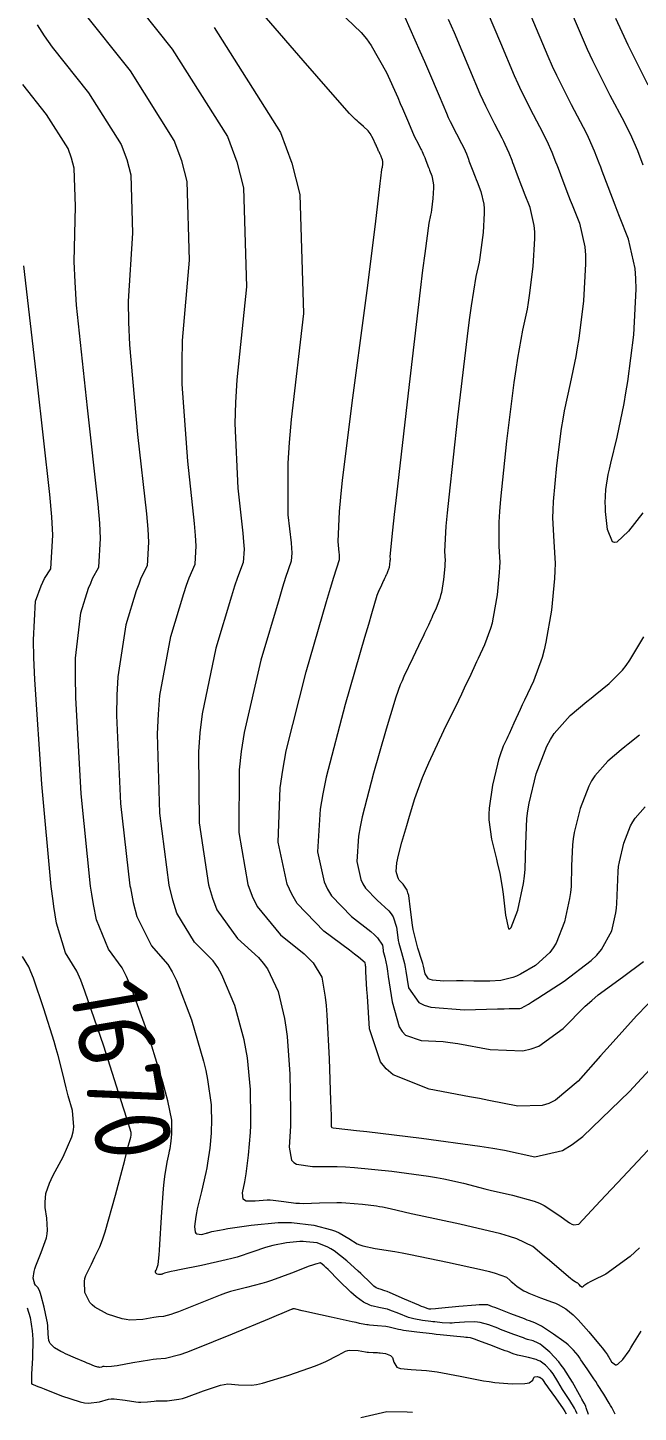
# Model space of a CAD drawing. Header units: millimetres. Extents: x 837475 to 838477, y 1189012 to 1191015.
# Drawn here: x 837743 to 837773.3, y 1189097.6 to 1189166.4 of the extents above; entities that cross this region are included whole.
import ezdxf

# ---------------------------------------------------------------- set-up
doc = ezdxf.new("R2010")
doc.units = ezdxf.units.MM
doc.header["$LTSCALE"] = 0.3
doc.layers.add('COTAS 10', color=7, linetype='Continuous', lineweight=9, true_color=0x6e3e2d)
doc.layers.add('COTAS INT', color=7, linetype='Continuous', lineweight=5, true_color=0x9fa19f)
doc.styles.get("Standard").update_dxf_attribs({"font": 'isocp2.shx', "bigfont": '@extfont2.shx'})

msp = doc.modelspace()

# ---------------------------------------------------------------- linework, layer by layer
at = {"layer": 'COTAS 10'}
for points in [[(837774.33, 1189118.413), (837773.244, 1189117.277), (837772.086, 1189115.991), (837771.77, 1189115.639), (837771.456, 1189115.289), (837770.342, 1189114.038), (837769.213, 1189113.093), (837768.89, 1189112.935), (837768.562, 1189112.822), (837767.34, 1189112.79), (837765.905, 1189113.08), (837765.443, 1189113.17), (837764.953, 1189113.264), (837762.948, 1189113.641), (837761.162, 1189114.347), (837760.81, 1189114.65), (837760.519, 1189114.998), (837759.984, 1189116.642), (837759.874, 1189118.261), (837759.853, 1189118.594), (837759.835, 1189118.877), (837759.801, 1189119.484), (837759.789, 1189119.723), (837759.785, 1189119.773), (837759.78, 1189119.817), (837759.763, 1189119.922), (837759.435, 1189120.199), (837759.235, 1189120.351), (837758.988, 1189120.537), (837757.702, 1189121.484), (837756.385, 1189122.869), (837756.119, 1189123.331), (837755.895, 1189123.827), (837755.439, 1189125.905), (837755.543, 1189128.603), (837755.671, 1189129.491), (837755.844, 1189130.439), (837756.826, 1189134.373), (837757.85, 1189137.863), (837758.048, 1189138.532), (837758.209, 1189139.073), (837758.483, 1189139.951), (837758.493, 1189140.111), (837758.487, 1189140.199), (837758.479, 1189140.305), (837758.419, 1189140.843), (837758.482, 1189142.339), (837758.551, 1189143.049), (837758.642, 1189143.886), (837759.157, 1189147.978), (837759.732, 1189152.321), (837759.861, 1189153.317), (837759.977, 1189154.223), (837760.286, 1189156.751), (837760.47, 1189158.327), (837760.507, 1189158.634), (837760.537, 1189158.885), (837760.596, 1189159.322), (837760.613, 1189159.403), (837760.617, 1189159.429), (837760.621, 1189159.457), (837760.636, 1189159.569), (837760.642, 1189159.679), (837760.641, 1189159.705), (837760.639, 1189159.729), (837760.623, 1189159.799), (837760.602, 1189159.854), (837760.596, 1189159.868), (837760.591, 1189159.881), (837760.574, 1189159.926), (837760.56, 1189159.964), (837760.556, 1189159.973), (837760.553, 1189159.982), (837760.542, 1189160.011), (837760.527, 1189160.044), (837760.521, 1189160.056), (837760.515, 1189160.069), (837760.486, 1189160.123), (837760.451, 1189160.193), (837760.44, 1189160.216), (837760.429, 1189160.24), (837760.389, 1189160.337), (837760.329, 1189160.478), (837760.306, 1189160.53), (837760.281, 1189160.588), (837760.167, 1189160.842), (837760.014, 1189161.113), (837759.964, 1189161.182), (837759.91, 1189161.247), (837759.688, 1189161.458), (837759.433, 1189161.675), (837759.359, 1189161.743), (837759.282, 1189161.815), (837758.993, 1189162.106), (837757.931, 1189163.312), (837757.368, 1189163.96), (837756.688, 1189164.746), (837753.26, 1189168.72)], [(837773.555, 1189142.262), (837772.838, 1189141.359), (837772.267, 1189140.808), (837772.146, 1189140.787), (837772.042, 1189140.824), (837771.802, 1189141.434), (837771.707, 1189142.338), (837771.695, 1189142.56), (837771.688, 1189142.77), (837771.716, 1189143.426), (837771.842, 1189144.175), (837771.898, 1189144.443), (837771.963, 1189144.739), (837772.275, 1189146.027), (837772.628, 1189147.696), (837772.719, 1189148.232), (837772.807, 1189148.8), (837773.103, 1189151.116), (837773.232, 1189153.38), (837773.216, 1189153.915), (837773.176, 1189154.41), (837772.847, 1189155.866), (837772.401, 1189156.992), (837772.289, 1189157.279), (837772.181, 1189157.556), (837771.834, 1189158.466), (837771.54, 1189159.248), (837771.465, 1189159.444), (837771.394, 1189159.631), (837771.162, 1189160.231), (837770.857, 1189160.915), (837770.739, 1189161.154), (837770.607, 1189161.416), (837770.012, 1189162.54), (837769.286, 1189163.985), (837769.071, 1189164.448), (837768.851, 1189164.938), (837768.007, 1189166.936)], [(837772.183, 1189097.494), (837772.011, 1189097.821), (837771.953, 1189097.925), (837771.889, 1189098.035), (837771.619, 1189098.483), (837771.309, 1189098.973), (837771.22, 1189099.11), (837771.13, 1189099.248), (837770.795, 1189099.751), (837770.483, 1189100.202), (837770.407, 1189100.307), (837770.336, 1189100.404), (837770.119, 1189100.68), (837769.853, 1189100.934), (837769.751, 1189101.017), (837769.637, 1189101.105), (837769.125, 1189101.466), (837768.622, 1189101.793), (837768.515, 1189101.859), (837768.421, 1189101.915), (837768.198, 1189102.028), (837767.934, 1189102.125), (837767.814, 1189102.17), (837767.674, 1189102.223), (837767.002, 1189102.481), (837766.337, 1189102.737), (837766.202, 1189102.789), (837766.088, 1189102.832), (837765.855, 1189102.922), (837765.576, 1189102.93), (837765.434, 1189102.923), (837765.263, 1189102.912), (837764.408, 1189102.836), (837763.564, 1189102.753), (837763.399, 1189102.738), (837763.264, 1189102.726), (837763.024, 1189102.709), (837762.978, 1189102.714), (837762.964, 1189102.716), (837762.95, 1189102.717), (837762.897, 1189102.723), (837762.683, 1189102.803), (837762.568, 1189102.851), (837762.428, 1189102.91), (837761.719, 1189103.216), (837761.007, 1189103.522), (837760.864, 1189103.581), (837760.745, 1189103.629), (837760.514, 1189103.709), (837760.435, 1189103.724), (837760.413, 1189103.73), (837760.391, 1189103.739), (837760.307, 1189103.778), (837760.2, 1189103.857), (837760.162, 1189103.889), (837760.121, 1189103.927), (837759.944, 1189104.101), (837759.654, 1189104.382), (837759.542, 1189104.486), (837759.417, 1189104.602), (837758.849, 1189105.114), (837758.222, 1189105.607), (837758.06, 1189105.71), (837757.902, 1189105.799), (837757.373, 1189105.999), (837756.838, 1189106.064), (837756.677, 1189106.067), (837756.51, 1189106.065), (837755.86, 1189106.003), (837755.183, 1189105.872), (837755, 1189105.826), (837754.818, 1189105.775), (837754.176, 1189105.554), (837753.404, 1189105.3), (837753.14, 1189105.228), (837752.854, 1189105.156), (837751.641, 1189104.888), (837750.533, 1189104.662), (837750.314, 1189104.616), (837750.133, 1189104.576), (837749.793, 1189104.491), (837749.716, 1189104.46), (837749.7, 1189104.454), (837749.687, 1189104.45), (837749.658, 1189104.442), (837749.637, 1189104.44), (837749.629, 1189104.439), (837749.62, 1189104.438), (837749.578, 1189104.431), (837749.526, 1189104.428), (837749.512, 1189104.43), (837749.496, 1189104.432), (837749.439, 1189104.45), (837749.39, 1189104.478), (837749.38, 1189104.487), (837749.371, 1189104.497), (837749.352, 1189104.535), (837749.35, 1189104.578), (837749.352, 1189104.59), (837749.355, 1189104.602), (837749.377, 1189104.645), (837749.411, 1189104.717), (837749.421, 1189104.747), (837749.432, 1189104.781), (837749.477, 1189104.938), (837749.534, 1189105.411), (837749.552, 1189105.643), (837749.571, 1189105.919), (837749.652, 1189107.282), (837749.747, 1189108.703), (837749.776, 1189109.016), (837749.805, 1189109.294), (837749.92, 1189110.006), (837750.026, 1189110.46), (837750.049, 1189110.576), (837750.07, 1189110.687), (837750.127, 1189111.05), (837750.156, 1189111.415), (837750.161, 1189111.526), (837750.163, 1189111.643), (837750.157, 1189112.104), (837749.965, 1189113.056), (837749.85, 1189113.483), (837749.709, 1189113.98), (837748.976, 1189116.366), (837748.124, 1189118.745), (837747.907, 1189119.238), (837747.698, 1189119.66), (837747.013, 1189120.588), (837746.42, 1189122.053), (837746.269, 1189122.814), (837746.189, 1189123.324), (837746.124, 1189123.729), (837745.651, 1189128.316), (837745.384, 1189133.095), (837745.37, 1189134.131), (837745.381, 1189135.042), (837745.634, 1189137.295), (837746.028, 1189138.519), (837746.128, 1189138.782), (837746.224, 1189139.012), (837746.537, 1189139.567), (837746.624, 1189140.987), (837746.578, 1189141.762), (837746.501, 1189142.704), (837745.968, 1189147.483), (837745.431, 1189152.582), (837745.351, 1189153.725), (837745.301, 1189154.751), (837745.371, 1189157.483), (837745.312, 1189159.383), (837745.182, 1189159.884), (837745.002, 1189160.374), (837743.941, 1189162.052), (837742.758, 1189163.539)]]:
    msp.add_lwpolyline(points, dxfattribs=at)
at = {"layer": 'COTAS INT'}
for points in [[(837747.123, 1189169.141), (837750.18, 1189165.3), (837752.921, 1189160.965), (837753.385, 1189159.7), (837753.722, 1189158.406), (837753.873, 1189153.499), (837753.391, 1189148.869), (837753.328, 1189147.749), (837753.297, 1189146.7), (837753.438, 1189143.499), (837753.688, 1189141.264), (837753.724, 1189140.824), (837753.745, 1189140.462), (837753.704, 1189139.797), (837753.415, 1189139.048), (837753.28, 1189138.632), (837753.121, 1189138.125), (837752.349, 1189135.541), (837751.658, 1189132.28), (837751.551, 1189131.347), (837751.479, 1189130.4), (837751.524, 1189126.869), (837751.987, 1189123.788), (837752.179, 1189123.124), (837752.399, 1189122.542), (837753.426, 1189121.125), (837754.472, 1189120.186), (837754.704, 1189119.906), (837754.91, 1189119.617), (837755.448, 1189118.499), (837755.764, 1189117.154), (837755.83, 1189116.721), (837755.888, 1189116.263), (837756.02, 1189114.389), (837756.06, 1189112.588), (837756.059, 1189112.175), (837756.053, 1189111.799), (837755.988, 1189110.752), (837756.106, 1189110.116), (837756.216, 1189110), (837756.359, 1189109.91), (837757.152, 1189109.803), (837758.371, 1189109.803), (837758.783, 1189109.782), (837759.226, 1189109.75), (837761.094, 1189109.559), (837762.902, 1189109.314), (837763.308, 1189109.25), (837763.673, 1189109.186), (837764.649, 1189108.969), (837765.453, 1189108.752), (837765.709, 1189108.689), (837765.979, 1189108.624), (837767.076, 1189108.381), (837768.156, 1189108.076), (837768.415, 1189107.972), (837768.656, 1189107.86), (837769.386, 1189107.385), (837769.913, 1189106.994), (837770.027, 1189106.935), (837770.128, 1189106.896), (837770.375, 1189106.933), (837771.224, 1189107.845), (837771.704, 1189108.358), (837772.29, 1189108.984), (837775.288, 1189112.187)], [(837765.49, 1189167.963), (837766.483, 1189165.616), (837767.167, 1189163.999), (837767.345, 1189163.602), (837767.519, 1189163.227), (837768.107, 1189162.057), (837768.589, 1189161.146), (837768.695, 1189160.935), (837768.791, 1189160.741), (837769.038, 1189160.187), (837769.225, 1189159.701), (837769.283, 1189159.55), (837769.344, 1189159.391), (837769.582, 1189158.758), (837769.863, 1189158.021), (837769.95, 1189157.797), (837770.041, 1189157.565), (837770.402, 1189156.653), (837770.669, 1189155.474), (837770.701, 1189155.073), (837770.714, 1189154.64), (837770.609, 1189152.807), (837770.37, 1189150.931), (837770.299, 1189150.472), (837770.225, 1189150.038), (837769.939, 1189148.686), (837769.652, 1189147.343), (837769.577, 1189146.915), (837769.505, 1189146.462), (837769.261, 1189144.624), (837769.101, 1189142.831), (837769.081, 1189142.406), (837769.073, 1189142.013), (837769.133, 1189140.852), (837769.194, 1189139.746), (837769.187, 1189139.387), (837769.169, 1189139.005), (837769.017, 1189137.435), (837768.745, 1189135.849), (837768.651, 1189135.457), (837768.55, 1189135.085), (837768.117, 1189133.912), (837767.675, 1189132.958), (837767.567, 1189132.725), (837767.466, 1189132.505), (837767.154, 1189131.821), (837766.908, 1189131.283), (837766.848, 1189131.154), (837766.792, 1189131.034), (837766.621, 1189130.675), (837766.45, 1189130.196), (837766.394, 1189130), (837766.334, 1189129.776), (837766.09, 1189128.743), (837765.918, 1189127.594), (837765.905, 1189127.298), (837765.906, 1189127.012), (837766.034, 1189126.061), (837766.234, 1189125.26), (837766.281, 1189125.069), (837766.324, 1189124.891), (837766.45, 1189124.359), (837766.554, 1189123.771), (837766.583, 1189123.557), (837766.613, 1189123.322), (837766.726, 1189122.289), (837766.89, 1189121.61), (837766.952, 1189121.598), (837767.023, 1189121.662), (837767.34, 1189122.526), (837767.625, 1189123.859), (837767.675, 1189124.217), (837767.713, 1189124.571), (837767.745, 1189125.812), (837767.794, 1189127.085), (837767.842, 1189127.459), (837767.905, 1189127.843), (837768.258, 1189129.306), (837768.79, 1189130.677), (837768.966, 1189131.002), (837769.155, 1189131.304), (837769.943, 1189132.197), (837770.771, 1189132.89), (837770.985, 1189133.066), (837771.192, 1189133.234), (837771.886, 1189133.783), (837772.546, 1189134.445), (837772.731, 1189134.684), (837772.918, 1189134.948), (837773.603, 1189136.103)], [(837769.531, 1189168.255), (837770.535, 1189165.878), (837770.797, 1189165.294), (837771.053, 1189164.744), (837771.917, 1189163.024), (837772.626, 1189161.685), (837772.783, 1189161.374), (837772.922, 1189161.089), (837773.286, 1189160.275), (837773.562, 1189159.56)], [(837773.393, 1189105.76), (837772.919, 1189105.33), (837771.72, 1189104.445), (837771.065, 1189104.136), (837770.936, 1189104.069), (837770.828, 1189104.01), (837770.626, 1189103.865), (837770.565, 1189103.807), (837770.547, 1189103.804), (837770.528, 1189103.807), (837770.455, 1189103.861), (837770.388, 1189103.937), (837770.373, 1189103.954), (837770.36, 1189103.968), (837770.323, 1189104), (837770.29, 1189104.018), (837770.279, 1189104.023), (837770.267, 1189104.028), (837770.215, 1189104.047), (837770.051, 1189104.164), (837769.968, 1189104.23), (837769.869, 1189104.312), (837769.376, 1189104.73), (837768.815, 1189105.212), (837768.673, 1189105.334), (837768.537, 1189105.451), (837768.095, 1189105.829), (837767.293, 1189106.208), (837766.93, 1189106.325), (837766.506, 1189106.446), (837764.465, 1189106.928), (837762.449, 1189107.357), (837762.041, 1189107.446), (837761.697, 1189107.522), (837760.999, 1189107.687), (837760.622, 1189107.771), (837760.481, 1189107.796), (837760.324, 1189107.821), (837759.625, 1189107.915), (837758.81, 1189107.984), (837758.58, 1189107.992), (837758.348, 1189107.996), (837757.494, 1189107.972), (837756.696, 1189107.951), (837756.499, 1189107.956), (837756.313, 1189107.966), (837755.728, 1189108.044), (837755.195, 1189108.114), (837755.042, 1189108.12), (837754.887, 1189108.12), (837754.305, 1189108.07), (837753.845, 1189108.081), (837753.766, 1189108.119), (837753.709, 1189108.173), (837753.677, 1189108.494), (837753.786, 1189109.035), (837753.818, 1189109.227), (837753.851, 1189109.438), (837753.973, 1189110.354), (837754.065, 1189111.487), (837754.078, 1189111.835), (837754.085, 1189112.197), (837754.066, 1189113.627), (837753.913, 1189115.194), (837753.837, 1189115.642), (837753.745, 1189116.096), (837753.291, 1189117.788), (837752.648, 1189119.326), (837752.438, 1189119.684), (837752.214, 1189120.011), (837751.288, 1189120.946), (837750.406, 1189122.379), (837750.209, 1189123.021), (837750.033, 1189123.768), (837749.566, 1189127.352), (837749.448, 1189131.298), (837749.49, 1189132.275), (837749.566, 1189133.201), (837750.111, 1189136.126), (837750.757, 1189138.257), (837750.896, 1189138.682), (837751.018, 1189139.036), (837751.315, 1189139.72), (837751.372, 1189140.637), (837751.342, 1189141.137), (837751.292, 1189141.744), (837750.948, 1189144.827), (837750.675, 1189148.661), (837750.669, 1189149.741), (837750.694, 1189150.829), (837751.039, 1189154.827), (837750.918, 1189158.732), (837750.651, 1189159.761), (837750.281, 1189160.768), (837748.1, 1189164.217), (837745.668, 1189167.274)], [(837758.466, 1189167.177), (837759.558, 1189166.137), (837759.822, 1189165.815), (837760.069, 1189165.479), (837760.822, 1189164.144), (837761.381, 1189162.893), (837761.505, 1189162.61), (837761.617, 1189162.354), (837761.912, 1189161.656), (837762.114, 1189161.179), (837762.166, 1189161.062), (837762.218, 1189160.952), (837762.391, 1189160.607), (837762.533, 1189160.338), (837762.565, 1189160.276), (837762.593, 1189160.218), (837762.666, 1189160.055), (837762.721, 1189159.912), (837762.738, 1189159.867), (837762.756, 1189159.82), (837762.826, 1189159.634), (837762.909, 1189159.416), (837762.935, 1189159.35), (837762.962, 1189159.282), (837763.068, 1189159.013), (837763.147, 1189158.665), (837763.156, 1189158.547), (837763.16, 1189158.419), (837763.129, 1189157.878), (837763.059, 1189157.325), (837763.038, 1189157.19), (837763.016, 1189157.062), (837762.931, 1189156.663), (837762.719, 1189155.156), (837762.616, 1189154.33), (837762.494, 1189153.326), (837761.895, 1189148.221), (837761.317, 1189143.165), (837761.208, 1189142.191), (837761.121, 1189141.402), (837760.991, 1189140.092), (837760.997, 1189139.972), (837760.997, 1189139.933), (837760.995, 1189139.892), (837760.978, 1189139.722), (837760.949, 1189139.55), (837760.938, 1189139.507), (837760.927, 1189139.467), (837760.88, 1189139.34), (837760.833, 1189139.236), (837760.821, 1189139.211), (837760.81, 1189139.187), (837760.776, 1189139.113), (837760.726, 1189139.007), (837760.705, 1189138.964), (837760.681, 1189138.914), (837760.568, 1189138.681), (837760.452, 1189138.435), (837760.426, 1189138.376), (837760.403, 1189138.321), (837760.344, 1189138.159), (837760.076, 1189137.248), (837759.922, 1189136.721), (837759.733, 1189136.075), (837758.762, 1189132.753), (837757.824, 1189129.136), (837757.656, 1189128.304), (837757.528, 1189127.546), (837757.396, 1189125.423), (837757.732, 1189123.932), (837757.898, 1189123.573), (837758.097, 1189123.237), (837759.079, 1189122.218), (837760.04, 1189121.471), (837760.225, 1189121.307), (837760.375, 1189121.162), (837760.621, 1189120.792), (837760.649, 1189120.55), (837760.661, 1189120.485), (837760.674, 1189120.422), (837760.735, 1189120.2), (837760.835, 1189119.728), (837760.872, 1189119.506), (837760.913, 1189119.244), (837761.098, 1189117.97), (837761.449, 1189116.744), (837761.595, 1189116.512), (837761.762, 1189116.327), (837762.544, 1189116.05), (837763.63, 1189116), (837763.989, 1189115.959), (837764.374, 1189115.906), (837765.974, 1189115.616), (837767.603, 1189115.551), (837768.006, 1189115.641), (837768.388, 1189115.777), (837769.593, 1189116.655), (837770.698, 1189117.766), (837771.016, 1189118.047), (837771.34, 1189118.318), (837772.554, 1189119.203), (837773.593, 1189119.983)], [(837761.477, 1189167.447), (837762.481, 1189165.199), (837762.705, 1189164.69), (837762.905, 1189164.23), (837763.436, 1189162.976), (837763.798, 1189162.119), (837763.893, 1189161.909), (837763.985, 1189161.71), (837764.296, 1189161.09), (837764.552, 1189160.607), (837764.659, 1189160.393), (837764.79, 1189160.099), (837764.889, 1189159.841), (837764.92, 1189159.761), (837764.952, 1189159.677), (837765.078, 1189159.342), (837765.227, 1189158.951), (837765.273, 1189158.833), (837765.321, 1189158.709), (837765.513, 1189158.226), (837765.654, 1189157.601), (837765.671, 1189157.389), (837765.678, 1189157.159), (837765.623, 1189156.188), (837765.496, 1189155.194), (837765.458, 1189154.95), (837765.419, 1189154.72), (837765.267, 1189154.004), (837765.03, 1189152.552), (837764.936, 1189151.858), (837764.831, 1189151.038), (837764.35, 1189147.022), (837763.912, 1189143.053), (837763.832, 1189142.263), (837763.772, 1189141.606), (837763.705, 1189140.346), (837763.73, 1189139.897), (837763.727, 1189139.751), (837763.719, 1189139.596), (837763.658, 1189138.96), (837763.547, 1189138.316), (837763.509, 1189138.157), (837763.468, 1189138.006), (837763.293, 1189137.53), (837763.113, 1189137.144), (837763.07, 1189137.049), (837763.029, 1189136.96), (837762.902, 1189136.682), (837762.716, 1189136.287), (837762.637, 1189136.124), (837762.547, 1189135.937), (837762.123, 1189135.067), (837761.69, 1189134.146), (837761.594, 1189133.926), (837761.509, 1189133.722), (837761.286, 1189133.115), (837761.021, 1189132.227), (837760.909, 1189131.846), (837760.779, 1189131.407), (837760.172, 1189129.333), (837759.61, 1189127.166), (837759.509, 1189126.667), (837759.433, 1189126.213), (837759.354, 1189124.941), (837759.555, 1189124.048), (837759.655, 1189123.832), (837759.773, 1189123.631), (837760.362, 1189123.02), (837760.943, 1189122.499), (837761.057, 1189122.354), (837761.151, 1189122.208), (837761.32, 1189121.682), (837761.379, 1189121.168), (837761.403, 1189121.031), (837761.431, 1189120.896), (837761.561, 1189120.426), (837761.709, 1189119.879), (837761.748, 1189119.696), (837761.786, 1189119.499), (837761.919, 1189118.67), (837762.421, 1189117.943), (837762.693, 1189117.81), (837763.022, 1189117.706), (837764.69, 1189117.576), (837766.343, 1189117.625), (837766.663, 1189117.635), (837766.923, 1189117.642), (837767.365, 1189117.652), (837767.45, 1189117.652), (837767.508, 1189117.656), (837767.872, 1189117.866), (837768.08, 1189117.996), (837768.335, 1189118.158), (837769.643, 1189119.002), (837770.988, 1189120.024), (837771.266, 1189120.298), (837771.502, 1189120.569), (837772.017, 1189121.511), (837772.209, 1189122.398), (837772.243, 1189122.633), (837772.269, 1189122.863), (837772.293, 1189123.656), (837772.323, 1189124.456), (837772.353, 1189124.692), (837772.393, 1189124.933), (837772.615, 1189125.853), (837772.949, 1189126.715), (837773.06, 1189126.92), (837773.179, 1189127.109), (837773.675, 1189127.671)], [(837743.475, 1189166.506), (837743.82, 1189165.97), (837744.213, 1189165.406), (837746.021, 1189163.135), (837747.642, 1189160.571), (837747.916, 1189159.823), (837748.115, 1189159.057), (837748.205, 1189156.155), (837747.998, 1189152.79), (837748.01, 1189151.733), (837748.053, 1189150.622), (837748.458, 1189146.155), (837748.896, 1189142.224), (837748.96, 1189141.45), (837748.998, 1189140.812), (837748.926, 1189139.643), (837748.621, 1189139.024), (837748.512, 1189138.732), (837748.393, 1189138.388), (837747.872, 1189136.71), (837747.473, 1189134.122), (837747.43, 1189133.203), (837747.416, 1189132.197), (837747.609, 1189127.834), (837748.079, 1189123.748), (837748.099, 1189123.647), (837748.239, 1189122.917), (837748.413, 1189122.216), (837749.151, 1189120.767), (837749.599, 1189120.25), (837749.956, 1189119.836), (837750.172, 1189119.461), (837750.386, 1189119.036), (837751.134, 1189117.077), (837751.727, 1189115.038), (837751.844, 1189114.562), (837751.939, 1189114.125), (837752.111, 1189112.866), (837752.124, 1189111.92), (837752.119, 1189111.681), (837752.111, 1189111.451), (837752.05, 1189110.702), (837751.934, 1189109.957), (837751.89, 1189109.729), (837751.842, 1189109.492), (837751.625, 1189108.56), (837751.595, 1189108.429), (837751.421, 1189107.69), (837751.381, 1189107.492), (837751.347, 1189107.313), (837751.282, 1189106.824), (837751.323, 1189106.539), (837751.356, 1189106.49), (837751.397, 1189106.454), (837751.625, 1189106.428), (837751.881, 1189106.484), (837751.921, 1189106.495), (837751.94, 1189106.499), (837751.994, 1189106.513), (837752.147, 1189106.563), (837752.52, 1189106.642), (837752.712, 1189106.675), (837752.944, 1189106.713), (837754.101, 1189106.891), (837755.436, 1189107.017), (837755.779, 1189107.023), (837756.11, 1189107.015), (837757.208, 1189106.882), (837758.097, 1189106.648), (837758.296, 1189106.578), (837758.474, 1189106.504), (837758.949, 1189106.217), (837759.358, 1189105.956), (837759.496, 1189105.899), (837759.644, 1189105.849), (837760.265, 1189105.725), (837761.235, 1189105.573), (837761.603, 1189105.506), (837762.014, 1189105.427), (837763.854, 1189105.052), (837765.593, 1189104.664), (837765.939, 1189104.578), (837766.226, 1189104.501), (837766.776, 1189104.298), (837766.96, 1189104.14), (837767.016, 1189104.092), (837767.075, 1189104.041), (837767.308, 1189103.841), (837767.639, 1189103.625), (837767.759, 1189103.565), (837767.892, 1189103.504), (837768.477, 1189103.282), (837769.074, 1189103.062), (837769.215, 1189103.002), (837769.344, 1189102.943), (837769.724, 1189102.733), (837770.088, 1189102.431), (837770.208, 1189102.313), (837770.336, 1189102.181), (837770.87, 1189101.583), (837771.356, 1189101.005), (837771.454, 1189100.887), (837771.537, 1189100.786), (837771.707, 1189100.57), (837771.794, 1189100.436), (837771.825, 1189100.388), (837771.859, 1189100.334), (837772.007, 1189100.097), (837772.194, 1189099.951), (837772.253, 1189099.954), (837772.315, 1189099.977), (837772.565, 1189100.215), (837772.869, 1189100.649), (837772.965, 1189100.795), (837773.067, 1189100.952), (837773.48, 1189101.612)], [(837752.26, 1189166.383), (837755.561, 1189161.162), (837756.12, 1189159.639), (837756.525, 1189158.081), (837756.707, 1189152.171), (837756.087, 1189146.908), (837755.988, 1189145.757), (837755.919, 1189144.739), (837755.929, 1189142.171), (837756.083, 1189140.784), (837756.106, 1189140.511), (837756.119, 1189140.286), (837756.094, 1189139.874), (837755.812, 1189139.06), (837755.664, 1189138.582), (837755.486, 1189137.994), (837754.588, 1189134.957), (837753.751, 1189131.36), (837753.611, 1189130.419), (837753.511, 1189129.502), (837753.481, 1189126.387), (837753.941, 1189123.808), (837754.149, 1189123.227), (837754.392, 1189122.705), (837755.564, 1189121.305), (837756.73, 1189120.362), (837756.969, 1189120.129), (837757.173, 1189119.908), (837757.605, 1189119.211), (837757.782, 1189118.212), (837757.823, 1189117.801), (837757.862, 1189117.332), (837757.974, 1189115.151), (837758.047, 1189113.078), (837758.06, 1189112.677), (837758.07, 1189112.351), (837758.082, 1189111.796), (837758.091, 1189111.744), (837758.1, 1189111.734), (837758.112, 1189111.727), (837758.178, 1189111.718), (837758.901, 1189111.642), (837759.327, 1189111.592), (837759.851, 1189111.53), (837762.562, 1189111.202), (837765.464, 1189110.813), (837766.108, 1189110.711), (837766.684, 1189110.613), (837768.192, 1189110.282), (837769.558, 1189110.588), (837770.045, 1189110.892), (837770.578, 1189111.29), (837772.897, 1189113.518), (837775.118, 1189115.931)], [(837773.392, 1189131.226), (837772.826, 1189130.779), (837772.657, 1189130.642), (837772.483, 1189130.499), (837771.809, 1189129.934), (837771.167, 1189129.207), (837771.013, 1189128.961), (837770.87, 1189128.696), (837770.436, 1189127.58), (837770.149, 1189126.388), (837770.098, 1189126.076), (837770.059, 1189125.771), (837770.019, 1189124.734), (837769.988, 1189123.708), (837769.955, 1189123.41), (837769.911, 1189123.106), (837769.662, 1189121.957), (837769.248, 1189120.9), (837769.1, 1189120.653), (837768.937, 1189120.427), (837768.229, 1189119.775), (837767.476, 1189119.345), (837767.284, 1189119.259), (837767.099, 1189119.187), (837766.495, 1189119.043), (837765.952, 1189119.006), (837765.806, 1189119), (837765.662, 1189118.997), (837765.159, 1189119.004), (837764.631, 1189119.018), (837764.307, 1189119.018), (837763.663, 1189119.005), (837763.107, 1189119.049), (837762.998, 1189119.083), (837762.907, 1189119.128), (837762.74, 1189119.37), (837762.66, 1189119.753), (837762.624, 1189119.886), (837762.583, 1189120.031), (837762.387, 1189120.651), (837762.189, 1189121.369), (837762.146, 1189121.576), (837762.108, 1189121.786), (837762.018, 1189122.572), (837761.927, 1189123.255), (837761.889, 1189123.4), (837761.846, 1189123.526), (837761.645, 1189123.823), (837761.45, 1189124.025), (837761.411, 1189124.092), (837761.378, 1189124.163), (837761.311, 1189124.459), (837761.337, 1189124.88), (837761.363, 1189125.03), (837761.396, 1189125.195), (837761.582, 1189125.913), (837761.826, 1189126.739), (837761.895, 1189126.972), (837761.966, 1189127.207), (837762.228, 1189128.071), (837762.614, 1189129.123), (837762.762, 1189129.477), (837762.929, 1189129.857), (837763.678, 1189131.454), (837764.413, 1189132.961), (837764.569, 1189133.285), (837764.705, 1189133.568), (837765.028, 1189134.252), (837765.247, 1189134.732), (837765.318, 1189134.887), (837765.394, 1189135.051), (837765.705, 1189135.721), (837766.009, 1189136.546), (837766.08, 1189136.807), (837766.146, 1189137.083), (837766.337, 1189138.197), (837766.444, 1189139.3), (837766.457, 1189139.569), (837766.462, 1189139.821), (837766.419, 1189140.599), (837766.422, 1189141.809), (837766.457, 1189142.334), (837766.506, 1189142.942), (837766.806, 1189145.823), (837767.168, 1189148.75), (837767.257, 1189149.387), (837767.341, 1189149.947), (837767.603, 1189151.345), (837767.822, 1189152.379), (837767.878, 1189152.711), (837767.933, 1189153.063), (837768.116, 1189154.497), (837768.196, 1189155.9), (837768.186, 1189156.231), (837768.162, 1189156.538), (837767.957, 1189157.439), (837767.681, 1189158.137), (837767.612, 1189158.315), (837767.545, 1189158.486), (837767.33, 1189159.05), (837767.148, 1189159.534), (837767.102, 1189159.655), (837767.057, 1189159.771), (837766.914, 1189160.143), (837766.725, 1189160.567), (837766.652, 1189160.715), (837766.57, 1189160.877), (837766.202, 1189161.574), (837765.752, 1189162.468), (837765.619, 1189162.755), (837765.482, 1189163.059), (837764.96, 1189164.296), (837764.194, 1189166.105), (837763.904, 1189166.769)], [(837773.823, 1189163.507), (837772.82, 1189165.502), (837772.524, 1189166.141), (837772.22, 1189166.818)], [(837770.854, 1189097.482), (837770.746, 1189097.805), (837770.722, 1189097.871), (837770.7, 1189097.927), (837770.645, 1189098.045), (837770.531, 1189098.235), (837770.472, 1189098.337), (837770.403, 1189098.46), (837770.055, 1189099.079), (837769.627, 1189099.768), (837769.507, 1189099.934), (837769.386, 1189100.09), (837768.944, 1189100.567), (837768.543, 1189100.902), (837768.449, 1189100.97), (837768.362, 1189101.026), (837768.106, 1189101.137), (837767.831, 1189101.21), (837767.732, 1189101.242), (837767.622, 1189101.279), (837767.141, 1189101.456), (837766.619, 1189101.657), (837766.484, 1189101.709), (837766.352, 1189101.759), (837765.909, 1189101.928), (837765.469, 1189102.045), (837765.339, 1189102.063), (837765.206, 1189102.074), (837764.698, 1189102.063), (837764.205, 1189102.027), (837764.082, 1189102.023), (837763.964, 1189102.022), (837763.587, 1189102.038), (837763.23, 1189102.075), (837763.125, 1189102.086), (837763.019, 1189102.098), (837762.612, 1189102.145), (837762.176, 1189102.229), (837762.049, 1189102.264), (837761.921, 1189102.304), (837761.438, 1189102.488), (837760.983, 1189102.668), (837760.872, 1189102.705), (837760.767, 1189102.735), (837760.443, 1189102.798), (837760.156, 1189102.853), (837760.074, 1189102.878), (837759.992, 1189102.908), (837759.687, 1189103.053), (837759.31, 1189103.324), (837759.181, 1189103.434), (837759.043, 1189103.558), (837758.458, 1189104.132), (837757.921, 1189104.675), (837757.813, 1189104.781), (837757.723, 1189104.867), (837757.546, 1189105.016), (837757.288, 1189104.952), (837757.148, 1189104.903), (837756.977, 1189104.841), (837756.108, 1189104.506), (837755.116, 1189104.14), (837754.867, 1189104.058), (837754.63, 1189103.985), (837753.866, 1189103.791), (837753.079, 1189103.582), (837752.827, 1189103.5), (837752.561, 1189103.406), (837751.476, 1189102.98), (837750.492, 1189102.581), (837750.29, 1189102.505), (837750.118, 1189102.444), (837749.75, 1189102.348), (837749.489, 1189102.327), (837749.386, 1189102.313), (837749.268, 1189102.296), (837748.727, 1189102.203), (837748.073, 1189102.171), (837747.884, 1189102.192), (837747.69, 1189102.226), (837746.963, 1189102.455), (837746.334, 1189102.813), (837746.203, 1189102.927), (837746.091, 1189103.048), (837745.844, 1189103.54), (837745.818, 1189104.082), (837745.846, 1189104.233), (837745.889, 1189104.386), (837746.17, 1189104.943), (837746.342, 1189105.303), (837746.585, 1189105.812), (837746.711, 1189106.161), (837746.844, 1189106.557), (837747.365, 1189108.377), (837747.818, 1189110.111), (837747.907, 1189110.453), (837747.981, 1189110.734), (837748.116, 1189111.247), (837748.139, 1189111.357), (837748.143, 1189111.383), (837748.144, 1189111.408), (837748.14, 1189111.483), (837747.922, 1189112.181), (837747.79, 1189112.599), (837747.627, 1189113.114), (837746.778, 1189115.782), (837745.846, 1189118.501), (837745.631, 1189119.048), (837745.434, 1189119.505), (837744.875, 1189120.409), (837744.426, 1189121.89), (837744.299, 1189122.71), (837744.262, 1189122.999), (837744.17, 1189123.709), (837743.694, 1189128.798), (837743.353, 1189133.993), (837743.309, 1189135.059), (837743.288, 1189135.963), (837743.395, 1189137.879), (837743.664, 1189138.65), (837743.744, 1189138.832), (837743.827, 1189138.999), (837744.148, 1189139.49), (837744.25, 1189141.162), (837744.196, 1189142.075), (837744.105, 1189143.184), (837743.478, 1189148.811), (837742.809, 1189154.543)], [(837770.292, 1189097.515), (837770.23, 1189097.655), (837770.167, 1189097.785), (837769.931, 1189098.176), (837769.692, 1189098.521), (837769.626, 1189098.622), (837769.561, 1189098.726), (837769.329, 1189099.121), (837769.097, 1189099.494), (837769.032, 1189099.584), (837768.967, 1189099.669), (837768.727, 1189099.927), (837768.448, 1189100.121), (837768.359, 1189100.165), (837768.263, 1189100.204), (837767.873, 1189100.311), (837767.499, 1189100.388), (837767.413, 1189100.408), (837767.335, 1189100.427), (837767.119, 1189100.494), (837766.842, 1189100.6), (837766.725, 1189100.644), (837766.591, 1189100.695), (837765.962, 1189100.934), (837765.361, 1189101.16), (837765.245, 1189101.203), (837765.15, 1189101.237), (837764.988, 1189101.291), (837764.847, 1189101.301), (837764.765, 1189101.309), (837764.665, 1189101.318), (837764.149, 1189101.367), (837763.482, 1189101.435), (837763.287, 1189101.456), (837763.087, 1189101.479), (837762.327, 1189101.568), (837761.668, 1189101.655), (837761.531, 1189101.677), (837761.414, 1189101.697), (837761.157, 1189101.761), (837760.959, 1189101.814), (837760.879, 1189101.828), (837760.789, 1189101.842), (837760.373, 1189101.888), (837759.981, 1189101.924), (837759.905, 1189101.931), (837759.844, 1189101.937), (837759.745, 1189101.948), (837759.485, 1189102.006), (837759.324, 1189102.042), (837759.123, 1189102.086), (837758.074, 1189102.314), (837757.013, 1189102.547), (837756.804, 1189102.594), (837756.632, 1189102.633), (837756.32, 1189102.709), (837756.255, 1189102.727), (837756.239, 1189102.729), (837756.224, 1189102.729), (837756.177, 1189102.721), (837756.139, 1189102.707), (837756.13, 1189102.704), (837756.12, 1189102.701), (837756.091, 1189102.694), (837755.625, 1189102.503), (837755.341, 1189102.384), (837754.989, 1189102.237), (837753.158, 1189101.468), (837751.268, 1189100.701), (837750.88, 1189100.555), (837750.549, 1189100.438), (837749.842, 1189100.254), (837749.395, 1189100.224), (837749.229, 1189100.203), (837749.044, 1189100.177), (837748.225, 1189100.039), (837747.449, 1189099.904), (837747.292, 1189099.881), (837747.16, 1189099.863), (837746.89, 1189099.847), (837746.79, 1189099.858), (837746.764, 1189099.858), (837746.74, 1189099.855), (837746.659, 1189099.832), (837746.561, 1189099.819), (837746.526, 1189099.823), (837746.487, 1189099.831), (837746.318, 1189099.885), (837746.057, 1189099.991), (837745.959, 1189100.031), (837745.851, 1189100.075), (837745.369, 1189100.274), (837744.874, 1189100.494), (837744.757, 1189100.551), (837744.649, 1189100.607), (837744.33, 1189100.797), (837744.124, 1189101.009), (837744.086, 1189101.08), (837744.056, 1189101.155), (837744.02, 1189101.47), (837744.001, 1189101.886), (837743.982, 1189102.025), (837743.957, 1189102.176), (837743.817, 1189102.806), (837743.663, 1189103.378), (837743.63, 1189103.492), (837743.6, 1189103.586), (837743.524, 1189103.765), (837743.473, 1189103.817), (837743.459, 1189103.831), (837743.445, 1189103.846), (837743.394, 1189103.9), (837743.345, 1189103.987), (837743.332, 1189104.023), (837743.32, 1189104.064), (837743.278, 1189104.253), (837743.314, 1189104.583), (837743.351, 1189104.713), (837743.399, 1189104.859), (837743.671, 1189105.524), (837743.927, 1189106.257), (837743.965, 1189106.445), (837743.989, 1189106.627), (837743.958, 1189107.232), (837743.875, 1189107.762), (837743.866, 1189107.897), (837743.863, 1189108.026), (837743.903, 1189108.45), (837744.082, 1189108.968), (837744.167, 1189109.157), (837744.268, 1189109.365), (837744.759, 1189110.281), (837745.191, 1189111.268), (837745.253, 1189111.521), (837745.272, 1189111.641), (837745.291, 1189111.766), (837745.224, 1189112.576), (837745.013, 1189113.314), (837744.96, 1189113.513), (837744.947, 1189113.566), (837744.909, 1189113.71), (837744.747, 1189114.401), (837744.513, 1189115.308), (837744.418, 1189115.641), (837744.309, 1189116.009), (837743.805, 1189117.632), (837743.282, 1189119.159), (837743.161, 1189119.465), (837743.05, 1189119.722), (837742.737, 1189120.229)], [(837742.973, 1189102.783), (837743.12, 1189102.293), (837743.226, 1189101.639), (837743.242, 1189101.428), (837743.252, 1189101.205), (837743.236, 1189100.292), (837743.196, 1189099.489), (837743.19, 1189099.334), (837743.186, 1189099.209), (837743.191, 1189099.003), (837743.215, 1189098.989), (837743.231, 1189098.981), (837743.268, 1189098.965), (837743.509, 1189098.869), (837743.646, 1189098.814), (837743.814, 1189098.748), (837744.675, 1189098.407), (837745.61, 1189098.106), (837745.824, 1189098.065), (837746.019, 1189098.043), (837746.561, 1189098.114), (837747.011, 1189098.243), (837747.148, 1189098.256), (837747.29, 1189098.261), (837747.846, 1189098.197), (837748.376, 1189098.106), (837748.502, 1189098.093), (837748.618, 1189098.086), (837748.958, 1189098.103), (837749.278, 1189098.143), (837749.381, 1189098.15), (837749.49, 1189098.156), (837749.934, 1189098.16), (837750.505, 1189098.232), (837750.694, 1189098.279), (837750.896, 1189098.338), (837751.739, 1189098.652), (837752.57, 1189098.936), (837752.765, 1189098.977), (837752.945, 1189099.002), (837753.468, 1189098.956), (837754.111, 1189098.935), (837754.366, 1189098.976), (837754.655, 1189099.037), (837755.977, 1189099.425), (837757.288, 1189099.895), (837757.57, 1189100.008), (837757.817, 1189100.113), (837758.415, 1189100.43), (837758.792, 1189100.629), (837758.899, 1189100.659), (837759.007, 1189100.679), (837759.408, 1189100.662), (837759.772, 1189100.594), (837759.857, 1189100.581), (837759.936, 1189100.571), (837760.164, 1189100.56), (837760.37, 1189100.555), (837760.435, 1189100.55), (837760.504, 1189100.544), (837760.78, 1189100.506), (837761.025, 1189100.409), (837761.074, 1189100.365), (837761.115, 1189100.315), (837761.194, 1189100.07), (837761.341, 1189099.837), (837761.424, 1189099.794), (837761.526, 1189099.759), (837762.05, 1189099.71), (837762.814, 1189099.666), (837763.068, 1189099.634), (837763.34, 1189099.594), (837764.477, 1189099.379), (837765.638, 1189099.158), (837765.925, 1189099.113), (837766.199, 1189099.076), (837767.064, 1189099.002), (837767.69, 1189099.013), (837767.812, 1189099.03), (837767.912, 1189099.052), (837768.092, 1189099.181), (837768.145, 1189099.31), (837768.166, 1189099.332), (837768.19, 1189099.349), (837768.299, 1189099.363), (837768.409, 1189099.337), (837768.433, 1189099.329), (837768.455, 1189099.321), (837768.51, 1189099.288), (837768.548, 1189099.248), (837768.558, 1189099.235), (837768.568, 1189099.221), (837768.604, 1189099.162), (837768.72, 1189098.992), (837768.781, 1189098.908), (837768.853, 1189098.807), (837769.218, 1189098.307), (837769.595, 1189097.763), (837769.675, 1189097.634), (837769.744, 1189097.514)], [(837759.548, 1189097.331), (837760.838, 1189097.626), (837761.855, 1189097.606), (837762.119, 1189097.587)]]:
    msp.add_lwpolyline(points, dxfattribs=at)

# ---------------------------------------------------------------- texts
at = {"layer": 'COTAS 10', "insert": (837745.047, 1189118.669), "char_height": 3.8, "attachment_point": 7, "rotation": 279.59864}
msp.add_mtext('1670', dxfattribs=at)

doc.saveas('drawing.dxf')
